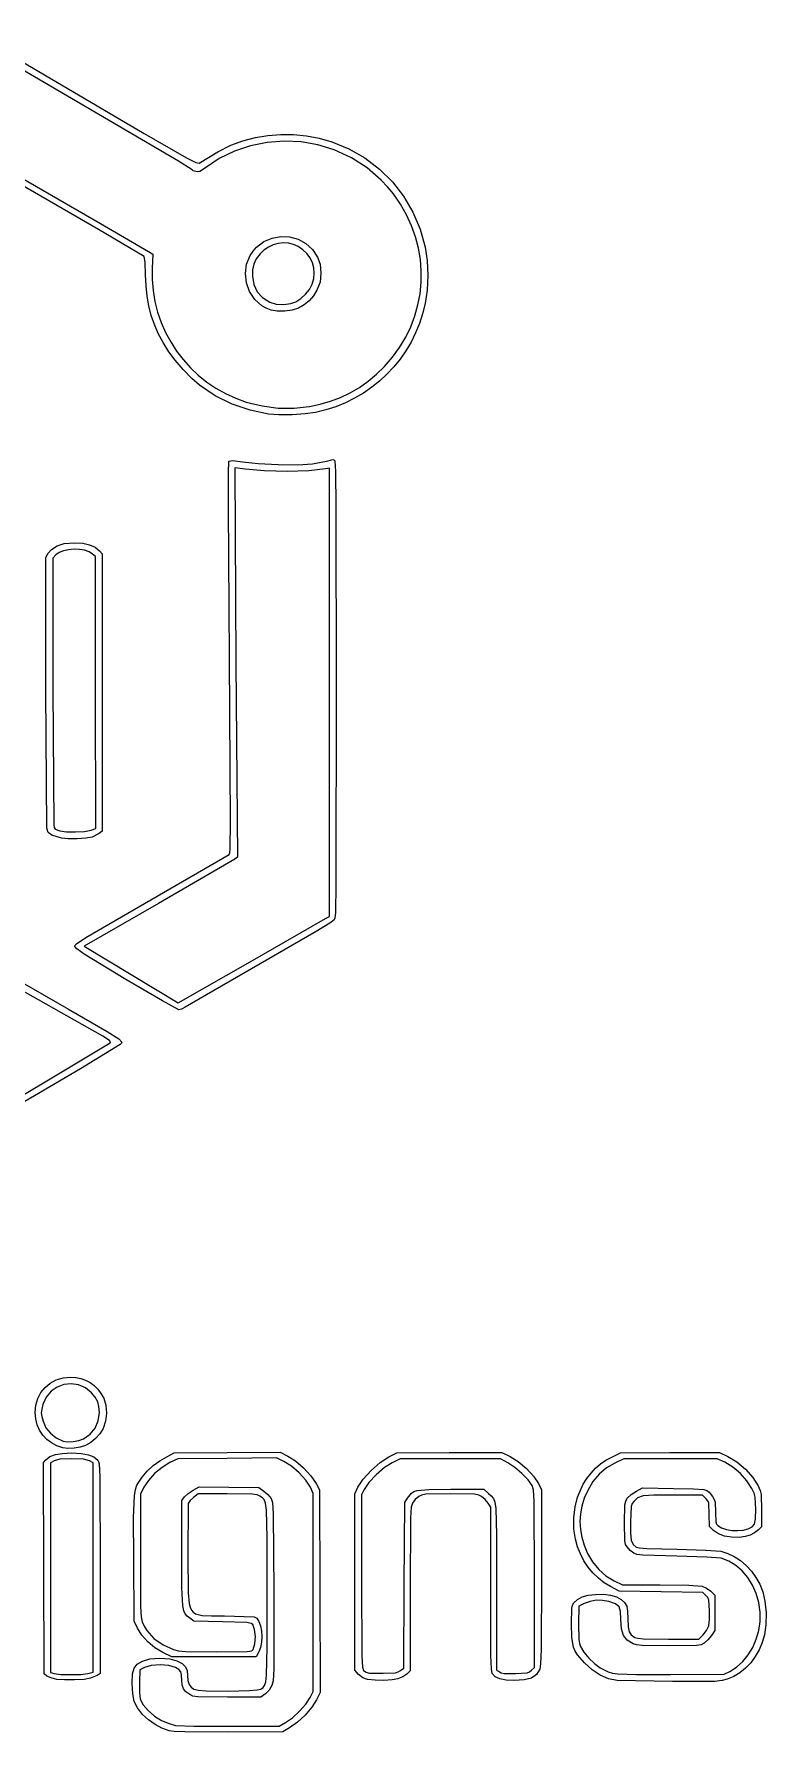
# Model space of a CAD drawing. Extents: x -465 to 0, y 1 to 421.
# Drawn here: x -168.1 to 0, y 1.1 to 391.1 of the extents above; entities that cross this region are included whole.
import ezdxf

# ---------------------------------------------------------------- set-up
doc = ezdxf.new("R2010")
doc.units = 0

msp = doc.modelspace()

# ---------------------------------------------------------------- linework, layer by layer
at = {"layer": 'Layer 1'}
for p, q in [((-134.87233, 361.818828), (-184.81243, 391.053628)), ((-178.99149, 389.47704), (-142.76279, 368.23124)), ((-142.76279, 368.23124), (-133.03641, 362.623562)), ((-122.87185, 365.50162), (-120.1048, 366.512642)), ((-120.1048, 366.512642), (-117.265129, 367.264276)), ((-117.265129, 367.264276), (-114.371529, 367.755886)), ((-114.371529, 367.755886), (-111.44269, 367.986832)), ((-111.44269, 367.986832), (-108.497302, 367.956477)), ((-108.497302, 367.956477), (-105.554056, 367.664184)), ((-105.554056, 367.664184), (-102.631641, 367.109313)), ((-102.631641, 367.109313), (-99.74875, 366.291227)), ((-133.03641, 362.623562), (-130.959391, 361.560704)), ((-130.19509, 361.36071), (-125.897054, 364.000573)), ((-125.897054, 364.000573), (-122.87185, 365.50162)), ((-122.076383, 364.15795), (-125.546608, 362.475843)), ((-118.396704, 365.389181), (-122.076383, 364.15795)), ((-114.573498, 366.160376), (-118.396704, 365.389181)), ((-110.672691, 366.462376), (-114.573498, 366.160376)), ((-106.760213, 366.28602), (-110.672691, 366.462376)), ((-102.90199, 365.622148), (-106.760213, 366.28602)), ((-99.16395, 364.4616), (-102.90199, 365.622148)), ((-99.74875, 366.291227), (-95.793887, 364.675304)), ((-95.206557, 362.61781), (-99.16395, 364.4616)), ((-95.793887, 364.675304), (-92.128538, 362.573503)), ((-91.590283, 360.286987), (-95.206557, 362.61781)), ((-153.295173, 346.191133), (-176.34571, 359.49917)), ((-174.36153, 359.974958), (-152.79803, 347.540758)), ((-131.76347, 359.821998), (-134.87233, 361.818828)), ((-131.527001, 359.624766), (-131.76347, 359.821998)), ((-130.95847, 359.439465), (-131.527001, 359.624766)), ((-130.959391, 361.560704), (-130.19509, 361.36071)), ((-130.493113, 359.389951), (-130.95847, 359.439465)), ((-130.041934, 359.49531), (-130.493113, 359.389951)), ((-128.74145, 360.35202), (-130.041934, 359.49531)), ((-125.546608, 362.475843), (-128.74145, 360.35202)), ((-92.128538, 362.573503), (-88.789963, 360.027834)), ((-88.365767, 357.506971), (-91.590283, 360.286987)), ((-88.789963, 360.027834), (-85.815425, 357.080308)), ((-86.916244, 355.96034), (-88.365767, 357.506971)), ((-85.58365, 354.3156), (-86.916244, 355.96034)), ((-85.815425, 357.080308), (-83.242184, 353.772935)), ((-83.963782, 351.959583), (-85.58365, 354.3156)), ((-82.580212, 349.525367), (-83.963782, 351.959583)), ((-83.242184, 353.772935), (-81.1075, 350.147723)), ((-152.79803, 347.540758), (-141.78033, 341.141408)), ((-81.432249, 347.026334), (-82.580212, 349.525367)), ((-80.519198, 344.475867), (-81.432249, 347.026334)), ((-81.1075, 350.147723), (-79.448635, 346.246684)), ((-142.77451, 339.98717), (-153.295173, 346.191133)), ((-117.00502, 342.06676), (-115.315431, 343.378147)), ((-115.315431, 343.378147), (-113.425265, 344.202988)), ((-113.425265, 344.202988), (-111.426112, 344.556276)), ((-111.426112, 344.556276), (-109.409563, 344.453005)), ((-109.409563, 344.453005), (-107.467208, 343.90817)), ((-107.467208, 343.90817), (-105.690639, 342.936765)), ((-79.840367, 341.887349), (-80.519198, 344.475867)), ((-79.448635, 346.246684), (-78.30285, 342.111827)), ((-142.590111, 338.640387), (-142.77451, 339.98717)), ((-141.78033, 341.141408), (-140.8168, 340.491892)), ((-140.8168, 340.491892), (-140.95703, 337.244882)), ((-119.271568, 338.164106), (-118.425528, 340.214852)), ((-118.425528, 340.214852), (-117.788626, 341.172325)), ((-117.788626, 341.172325), (-117.00502, 342.06676)), ((-117.058313, 339.442167), (-117.63175, 338.221597)), ((-116.19854, 340.58545), (-117.058313, 339.442167)), ((-115.28798, 341.439178), (-116.19854, 340.58545)), ((-114.270945, 342.119194), (-115.28798, 341.439178)), ((-113.17486, 342.620246), (-114.270945, 342.119194)), ((-112.027145, 342.937083), (-113.17486, 342.620246)), ((-110.855224, 343.064454), (-112.027145, 342.937083)), ((-109.68652, 342.997106), (-110.855224, 343.064454)), ((-108.548454, 342.729789), (-109.68652, 342.997106)), ((-107.46845, 342.25725), (-108.548454, 342.729789)), ((-106.347836, 341.511264), (-107.46845, 342.25725)), ((-105.417988, 340.630157), (-106.347836, 341.511264)), ((-105.690639, 342.936765), (-104.171446, 341.553783)), ((-104.686034, 339.633113), (-105.417988, 340.630157)), ((-104.159105, 338.539316), (-104.686034, 339.633113)), ((-104.171446, 341.553783), (-103.00122, 339.77422)), ((-103.00122, 339.77422), (-102.404595, 338.161335)), ((-79.395062, 339.274162), (-79.840367, 341.887349)), ((-79.182591, 336.649689), (-79.395062, 339.274162)), ((-78.30285, 342.111827), (-77.854195, 339.001583)), ((-142.47496, 335.71325), (-142.590111, 338.640387)), ((-142.366358, 333.194033), (-142.47496, 335.71325)), ((-140.95703, 337.244882), (-140.95893, 334.659647)), ((-119.567836, 336.02114), (-119.271568, 338.164106)), ((-119.339025, 333.892572), (-119.567836, 336.02114)), ((-117.927913, 336.897225), (-117.95586, 335.44253)), ((-117.95586, 335.44253), (-117.603301, 333.494044)), ((-117.63175, 338.221597), (-117.927913, 336.897225)), ((-103.84433, 337.367951), (-104.159105, 338.539316)), ((-103.879763, 334.869254), (-103.74884, 336.138202)), ((-103.74884, 336.138202), (-103.84433, 337.367951)), ((-102.26574, 336.15509), (-102.410809, 334.092271)), ((-102.404595, 338.161335), (-102.26574, 336.15509)), ((-79.20226, 334.027312), (-79.182591, 336.649689)), ((-77.704726, 335.628882), (-77.854435, 332.256504)), ((-77.854195, 339.001583), (-77.704726, 335.628882)), ((-142.118742, 330.831036), (-142.366358, 333.194033)), ((-140.95893, 334.659647), (-140.745052, 332.112839)), ((-140.745052, 332.112839), (-140.322994, 329.615257)), ((-118.609831, 331.885022), (-119.339025, 333.892572)), ((-117.404949, 330.105107), (-118.609831, 331.885022)), ((-117.603301, 333.494044), (-116.821306, 331.866974)), ((-116.821306, 331.866974), (-115.595021, 330.539466)), ((-105.734006, 331.273457), (-104.848212, 332.41108)), ((-104.848212, 332.41108), (-104.24423, 333.58029)), ((-104.24423, 333.58029), (-103.879763, 334.869254)), ((-103.1334, 332.26235), (-103.925977, 330.918611)), ((-102.410809, 334.092271), (-103.1334, 332.26235)), ((-79.935246, 328.84238), (-79.453376, 331.420415)), ((-79.453376, 331.420415), (-79.20226, 334.027312)), ((-77.854435, 332.256504), (-78.30331, 329.147227)), ((-141.722236, 328.591529), (-142.118742, 330.831036)), ((-141.166963, 326.44278), (-141.722236, 328.591529)), ((-140.322994, 329.615257), (-139.700354, 327.177698)), ((-115.749074, 328.659447), (-117.404949, 330.105107)), ((-114.759731, 328.095281), (-115.749074, 328.659447)), ((-115.595021, 330.539466), (-113.90959, 329.48967)), ((-113.6669, 327.65466), (-114.759731, 328.095281)), ((-113.90959, 329.48967), (-112.483326, 328.992383)), ((-113.66691, 327.654655), (-113.6669, 327.65466)), ((-112.226887, 327.396631), (-113.66691, 327.654655)), ((-112.483326, 328.992383), (-110.72905, 328.958089)), ((-110.72905, 328.958089), (-109.143044, 329.166595)), ((-108.783597, 327.62051), (-110.498213, 327.39181)), ((-109.143044, 329.166595), (-107.95093, 329.53016)), ((-107.38575, 328.06305), (-108.783597, 327.62051)), ((-107.95093, 329.53015), (-106.801587, 330.276715)), ((-107.95093, 329.53016), (-107.95093, 329.53015)), ((-106.031635, 328.839221), (-107.38575, 328.06305)), ((-106.801587, 330.276715), (-105.734006, 331.273457)), ((-104.885216, 329.784321), (-106.031635, 328.839221)), ((-103.925977, 330.918611), (-104.885216, 329.784321)), ((-80.647178, 326.30659), (-79.935246, 328.84238)), ((-78.30331, 329.147227), (-78.875105, 326.820483)), ((-140.443047, 324.352059), (-141.166963, 326.44278)), ((-139.540614, 322.286634), (-140.443047, 324.352059)), ((-139.700354, 327.177698), (-138.88473, 324.810958)), ((-138.88473, 324.810958), (-137.88372, 322.525836)), ((-110.498213, 327.39181), (-112.226887, 327.396631)), ((-82.758451, 321.415273), (-81.588477, 323.826427)), ((-81.588477, 323.826427), (-80.647178, 326.30659)), ((-79.608434, 324.567456), (-80.497254, 322.394157)), ((-78.875105, 326.820483), (-79.608434, 324.567456)), ((-138.449787, 320.213775), (-139.540614, 322.286634)), ((-137.16069, 318.10075), (-138.449787, 320.213775)), ((-137.88372, 322.525836), (-136.704921, 320.333128)), ((-136.704921, 320.333128), (-135.355933, 318.243632)), ((-84.156406, 319.086513), (-82.758451, 321.415273)), ((-81.535525, 320.306593), (-82.717205, 318.310774)), ((-80.497254, 322.394157), (-81.535525, 320.306593)), ((-135.710486, 316.129664), (-137.16069, 318.10075)), ((-133.859665, 313.984607), (-135.710486, 316.129664)), ((-135.355933, 318.243632), (-133.844351, 316.268146)), ((-133.844351, 316.268146), (-132.177776, 314.417466)), ((-87.63349, 314.7297), (-85.78165, 316.853527)), ((-85.78165, 316.853527), (-84.156406, 319.086513)), ((-84.036254, 316.412709), (-85.486629, 314.618407)), ((-82.717205, 318.310774), (-84.036254, 316.412709)), ((-131.884682, 311.966418), (-133.859665, 313.984607)), ((-132.177776, 314.417466), (-130.363804, 312.70239)), ((-130.06199, 310.37593), (-131.884682, 311.966418)), ((-130.363804, 312.70239), (-128.410034, 311.133716)), ((-91.392906, 311.325288), (-89.471939, 312.933972)), ((-89.471939, 312.933972), (-87.63349, 314.7297)), ((-87.06229, 312.933877), (-88.757195, 311.365129)), ((-85.486629, 314.618407), (-87.06229, 312.933877)), ((-126.498679, 307.994176), (-130.06199, 310.37593)), ((-128.410034, 311.133716), (-126.324064, 309.722241)), ((-126.324064, 309.722241), (-124.113491, 308.478762)), ((-124.113491, 308.478762), (-121.785914, 307.414077)), ((-97.691325, 307.599815), (-95.498558, 308.660379)), ((-95.498558, 308.660379), (-93.400432, 309.90148)), ((-92.480574, 308.599012), (-94.496965, 307.413661)), ((-93.400432, 309.90148), (-91.392906, 311.325288)), ((-90.565304, 309.91817), (-92.480574, 308.599012)), ((-88.757195, 311.365129), (-90.565304, 309.91817)), ((-122.603119, 306.065001), (-126.498679, 307.994176)), ((-118.485069, 304.634418), (-122.603119, 306.065001)), ((-121.785914, 307.414077), (-119.34893, 306.538982)), ((-119.34893, 306.538982), (-115.739021, 305.641628)), ((-114.25429, 303.74844), (-118.485069, 304.634418)), ((-115.739021, 305.641628), (-112.050943, 305.1606)), ((-112.050943, 305.1606), (-108.394158, 305.10391)), ((-108.394158, 305.10391), (-104.87813, 305.479572)), ((-103.45291, 304.130527), (-105.800376, 303.813317)), ((-104.87813, 305.479572), (-104.87789, 305.47966)), ((-104.87789, 305.47966), (-102.37695, 306.011625)), ((-101.092449, 304.720552), (-103.45291, 304.130527)), ((-102.37695, 306.011625), (-99.982775, 306.71762)), ((-98.808944, 305.468423), (-101.092449, 304.720552)), ((-99.982775, 306.71762), (-97.691325, 307.599815)), ((-96.608435, 306.368129), (-98.808944, 305.468423)), ((-94.496965, 307.413661), (-96.608435, 306.368129)), ((-114.25421, 303.748489), (-114.25429, 303.74844)), ((-111.900055, 303.597573), (-114.25421, 303.748489)), ((-108.849101, 303.627424), (-111.900055, 303.597573)), ((-105.800376, 303.813317), (-108.849101, 303.627424)), ((-123.426061, 290.297718), (-123.32018, 292.98013)), ((-123.32018, 292.98013), (-122.43484, 293.081883)), ((-122.43484, 293.081883), (-120.19056, 292.780476)), ((-120.19056, 292.780476), (-116.594703, 292.391929)), ((-104.13266, 292.352571), (-100.591, 293.073206)), ((-100.591, 293.073206), (-99.512011, 293.350824)), ((-99.512011, 293.350824), (-99.257148, 293.259574)), ((-99.257148, 293.259574), (-99.03603, 293.008456)), ((-99.03603, 293.008456), (-98.862296, 290.617114)), ((-123.44545, 282.21793), (-123.426061, 290.297718)), ((-119.5916, 291.153083), (-121.94736, 291.410826)), ((-121.94736, 291.410826), (-121.72122, 246.678526)), ((-115.171179, 290.724614), (-119.5916, 291.153083)), ((-116.594703, 292.391929), (-112.010106, 292.172186)), ((-109.977145, 290.591986), (-115.171179, 290.724614)), ((-112.010106, 292.172186), (-107.501262, 292.149611)), ((-104.976663, 290.75255), (-109.977145, 290.591986)), ((-107.501262, 292.149611), (-104.13266, 292.352571)), ((-101.1369, 291.203653), (-104.976663, 290.75255)), ((-100.277, 291.378), (-101.1369, 291.203653)), ((-100.277, 239.89), (-100.277, 291.378)), ((-98.862296, 290.617114), (-98.757146, 282.538187)), ((-123.22038, 247.88623), (-123.44545, 282.21793)), ((-98.757146, 282.538187), (-98.69472, 240.395156)), ((-164.039041, 272.716309), (-162.78738, 273.494856)), ((-162.78738, 273.494856), (-161.130064, 274.093769)), ((-161.130064, 274.093769), (-158.77308, 274.212851)), ((-158.77308, 274.212851), (-156.852417, 274.105503)), ((-156.852417, 274.105503), (-155.304585, 273.777021)), ((-155.304585, 273.777021), (-154.063405, 273.206053)), ((-154.063405, 273.206053), (-153.0627, 272.371241)), ((-165.38553, 270.87196), (-164.82493, 271.822106)), ((-165.34783, 240.27996), (-165.38553, 270.87196)), ((-164.82493, 271.822106), (-164.039041, 272.716309)), ((-163.03646, 271.454931), (-163.77639, 270.715001)), ((-163.77639, 270.715001), (-163.76109, 240.598301)), ((-162.281392, 271.992047), (-163.03646, 271.454931)), ((-161.284968, 272.385856), (-162.281392, 271.992047)), ((-160.125788, 272.634613), (-161.284968, 272.385856)), ((-158.882454, 272.736572), (-160.125788, 272.634613)), ((-157.633565, 272.689985), (-158.882454, 272.736572)), ((-156.457723, 272.493107), (-157.633565, 272.689985)), ((-155.433528, 272.144192), (-156.457723, 272.493107)), ((-154.63958, 271.641492), (-155.433528, 272.144192)), ((-153.99804, 271.07117), (-154.63958, 271.641492)), ((-153.95854, 239.85037), (-153.99804, 271.07117)), ((-153.0627, 272.371241), (-152.39928, 271.655404)), ((-152.39928, 271.655404), (-152.4, 239.831)), ((-122.965036, 209.975408), (-123.22038, 247.88623)), ((-121.72122, 246.678526), (-121.38828, 202.038326)), ((-165.13826, 208.65536), (-165.34783, 240.27996)), ((-163.76109, 240.598301), (-163.56012, 209.435301)), ((-153.91904, 208.62957), (-153.95854, 239.85037)), ((-152.4, 239.831), (-152.4, 208.007)), ((-100.27638, 188.40255), (-100.277, 239.89)), ((-98.69472, 240.395156), (-98.76741, 195.867269)), ((-164.810516, 207.723589), (-165.13826, 208.65536)), ((-163.98514, 207.11359), (-164.810516, 207.723589)), ((-161.73648, 206.37347), (-163.98514, 207.11359)), ((-163.56012, 209.435301), (-163.427318, 208.855793)), ((-163.427318, 208.855793), (-163.22001, 208.499142)), ((-163.22001, 208.499142), (-162.1863, 208.057781)), ((-162.1863, 208.057781), (-160.618721, 207.843735)), ((-160.618721, 207.843735), (-158.523694, 207.816412)), ((-158.523694, 207.816412), (-156.449665, 207.960459)), ((-156.449665, 207.960459), (-154.94508, 208.260521)), ((-154.94509, 208.26058), (-153.91904, 208.62957)), ((-154.94508, 208.260521), (-154.94509, 208.26058)), ((-153.09208, 207.46261), (-154.74573, 206.64522)), ((-152.4, 208.007), (-153.09208, 207.46261)), ((-123.044288, 204.092033), (-122.965036, 209.975408)), ((-160.200437, 206.246391), (-161.73722, 206.37395)), ((-161.73722, 206.37395), (-161.73648, 206.37347)), ((-158.185896, 206.26216), (-160.200437, 206.246391)), ((-156.199145, 206.401642), (-158.185896, 206.26216)), ((-154.74573, 206.64522), (-156.199145, 206.401642)), ((-123.26578, 202.64813), (-123.137053, 203.015549)), ((-123.137053, 203.015549), (-123.044288, 204.092033)), ((-141.23368, 192.21563), (-123.26578, 202.64813)), ((-121.96268, 201.573196), (-139.51908, 191.409096)), ((-121.38828, 202.038326), (-121.96268, 201.573196)), ((-98.76741, 195.867269), (-98.905033, 189.251489)), ((-206.24262, 193.42651), (-160.154857, 167.156422)), ((-139.51908, 191.409096), (-156.59008, 181.631126)), ((-156.152561, 183.598462), (-141.23368, 192.21563)), ((-118.47178, 178.03017), (-101.13628, 187.95884)), ((-101.13628, 187.95884), (-100.27638, 188.40255)), ((-99.15774, 187.670356), (-100.158759, 186.897761)), ((-99.014771, 188.084598), (-99.15774, 187.670356)), ((-98.905033, 189.251489), (-99.014771, 188.084598)), ((-158.308867, 182.154569), (-156.152561, 183.598462)), ((-103.346086, 184.954192), (-121.57534, 174.425256)), ((-100.158759, 186.897761), (-103.346086, 184.954192)), ((-158.69618, 181.54063), (-158.640846, 181.794473)), ((-158.245841, 180.94952), (-158.69618, 181.54063)), ((-158.640846, 181.794473), (-158.308867, 182.154569)), ((-156.569692, 179.760969), (-158.245841, 180.94952)), ((-156.59008, 181.631126), (-135.00888, 168.569826)), ((-146.97538, 173.9253), (-156.569692, 179.760969)), ((-135.00888, 168.569826), (-118.47238, 178.030216)), ((-118.47238, 178.030216), (-118.47178, 178.03017)), ((-146.97525, 173.925296), (-146.97538, 173.9253)), ((-138.615805, 169.015416), (-146.97525, 173.925296)), ((-121.57534, 174.425256), (-133.41014, 167.577866)), ((-152.31552, 160.91723), (-169.99462, 170.97733)), ((-134.86535, 166.967686), (-138.615805, 169.015416)), ((-160.154857, 167.156422), (-151.308603, 162.025918)), ((-134.244717, 167.142809), (-134.86535, 166.967686)), ((-133.41014, 167.577866), (-134.244717, 167.142809)), ((-150.729972, 159.909809), (-152.31552, 160.91723)), ((-151.308603, 162.025918), (-148.56972, 160.30331)), ((-150.513779, 159.628924), (-150.729972, 159.909809)), ((-148.56972, 160.30331), (-147.949251, 159.58385)), ((-166.29042, 150.0193), (-150.59572, 159.42159)), ((-148.30514, 159.0521), (-157.42705, 153.45487)), ((-150.59572, 159.42159), (-150.513779, 159.628924)), ((-148.017307, 159.351999), (-148.30514, 159.0521)), ((-147.949251, 159.58385), (-148.017307, 159.351999)), ((-157.42705, 153.45487), (-171.44995, 145.14163)), ((-189.11112, 136.4826), (-166.29042, 150.0193)), ((-164.335877, 81.262536), (-162.954927, 81.995286)), ((-162.954927, 81.995286), (-161.401485, 82.463588)), ((-161.401485, 82.463588), (-159.69979, 82.64305)), ((-159.69979, 82.64305), (-158.480199, 82.578095)), ((-158.480199, 82.578095), (-157.320885, 82.348583)), ((-157.320885, 82.348583), (-156.229643, 81.959466)), ((-156.229643, 81.959466), (-155.214269, 81.415698)), ((-167.201397, 77.721545), (-166.48335, 79.101272)), ((-166.48335, 79.101272), (-165.520097, 80.289734)), ((-165.27429, 78.054285), (-166.02751, 76.38358)), ((-165.520097, 80.289734), (-164.335877, 81.262536)), ((-164.16199, 79.386168), (-165.27429, 78.054285)), ((-162.778641, 80.357996), (-164.16199, 79.386168)), ((-161.212276, 80.948535), (-162.778641, 80.357996)), ((-159.550928, 81.136551), (-161.212276, 80.948535)), ((-157.88263, 80.900809), (-159.550928, 81.136551)), ((-156.295413, 80.220077), (-157.88263, 80.900809)), ((-154.87731, 79.07312), (-156.295413, 80.220077)), ((-155.214269, 81.415698), (-154.282558, 80.72223)), ((-154.010819, 78.023267), (-154.87731, 79.07312)), ((-154.282558, 80.72223), (-153.442308, 79.884016)), ((-153.456521, 76.997378), (-154.010819, 78.023267)), ((-153.442308, 79.884016), (-152.701313, 78.906008)), ((-152.701313, 78.906008), (-152.06737, 77.79316)), ((-167.80492, 74.48587), (-167.65, 76.174946)), ((-167.690857, 73.045912), (-167.80492, 74.48587)), ((-167.65, 76.174946), (-167.201397, 77.721545)), ((-166.306251, 75.318592), (-166.397118, 74.476643)), ((-166.397118, 74.476643), (-166.29913, 73.625704)), ((-166.02751, 76.38358), (-166.306251, 75.318592)), ((-153.162221, 75.862547), (-153.456521, 76.997378)), ((-153.313261, 72.590635), (-153.07572, 74.48587)), ((-153.07572, 74.48587), (-153.162221, 75.862547)), ((-152.06737, 77.79316), (-151.571497, 76.215374)), ((-151.434674, 74.388421), (-151.652156, 72.529213)), ((-151.571497, 76.215374), (-151.434674, 74.388421)), ((-167.357251, 71.696768), (-167.690857, 73.045912)), ((-166.816982, 70.454815), (-167.357251, 71.696768)), ((-166.082925, 69.336425), (-166.816982, 70.454815)), ((-166.29913, 73.625704), (-166.01131, 72.53375)), ((-166.01131, 72.53375), (-165.342855, 71.037445)), ((-165.342855, 71.037445), (-164.312502, 69.739941)), ((-155.164984, 69.561299), (-154.015084, 70.940276)), ((-154.015084, 70.940276), (-153.313261, 72.590635)), ((-152.2192, 70.85466), (-152.966677, 69.634537)), ((-151.652156, 72.529213), (-152.2192, 70.85466)), ((-165.167959, 68.357974), (-166.082925, 69.336425)), ((-164.084961, 67.535837), (-165.167959, 68.357974)), ((-164.312502, 69.739941), (-162.978164, 68.69852)), ((-162.846809, 66.886387), (-164.084961, 67.535837)), ((-162.978164, 68.69852), (-161.39775, 67.97046)), ((-161.46638, 66.426), (-162.846809, 66.886387)), ((-160.285917, 66.280564), (-161.46638, 66.426)), ((-161.46638, 66.426), (-161.46638, 66.426)), ((-161.39775, 67.97046), (-160.38693, 67.822445)), ((-160.38693, 67.822445), (-159.103301, 67.876855)), ((-158.889771, 66.329894), (-160.285917, 66.280564)), ((-159.103301, 67.876855), (-157.804127, 68.105505)), ((-157.4881, 66.553492), (-158.889771, 66.329894)), ((-157.804127, 68.105505), (-156.74667, 68.48021)), ((-156.29106, 66.93086), (-157.4881, 66.553492)), ((-156.74676, 68.48021), (-155.164984, 69.561299)), ((-156.74667, 68.48021), (-156.74676, 68.48021)), ((-155.05962, 67.617693), (-156.29106, 66.93086)), ((-153.932487, 68.537234), (-155.05962, 67.617693)), ((-152.966677, 69.634537), (-153.932487, 68.537234)), ((-165.89693, 63.07182), (-165.3265, 63.67901)), ((-165.82943, 38.77722), (-165.89693, 63.07182)), ((-165.3265, 63.67901), (-164.412697, 64.387217)), ((-164.412697, 64.387217), (-163.176025, 64.867)), ((-164.30658, 62.963), (-164.307, 38.9003)), ((-163.44669, 63.43281), (-164.30658, 62.963)), ((-162.124336, 63.808765), (-163.44669, 63.43281)), ((-163.176025, 64.867), (-161.535928, 65.139423)), ((-159.41179, 63.90263), (-162.124336, 63.808765)), ((-161.535928, 65.139423), (-159.41185, 65.22555)), ((-159.41185, 65.22555), (-157.225568, 65.131615)), ((-156.699245, 63.80878), (-159.41179, 63.90263)), ((-157.225568, 65.131615), (-155.547626, 64.838059)), ((-155.3769, 63.43281), (-156.699245, 63.80878)), ((-155.547626, 64.838059), (-154.314226, 64.327256)), ((-154.517, 62.963), (-155.3769, 63.43281)), ((-154.517, 38.9241), (-154.517, 62.963)), ((-154.314226, 64.327256), (-153.46157, 63.58158)), ((-153.46157, 63.58158), (-153.288225, 63.299338)), ((-153.288225, 63.299338), (-153.157322, 62.76689)), ((-153.157322, 62.76689), (-152.999013, 59.838502)), ((-140.709603, 62.337424), (-139.202, 63.451149)), ((-139.202, 63.451149), (-137.59009, 64.3754)), ((-136.87998, 63.01786), (-138.681808, 61.925154)), ((-137.59009, 64.3754), (-135.87646, 65.22546)), ((-135.08286, 63.9027), (-136.87998, 63.01786)), ((-135.87646, 65.22546), (-123.71266, 65.30186)), ((-123.76586, 63.9936), (-135.08286, 63.9027)), ((-112.44876, 64.0845), (-123.76586, 63.9936)), ((-123.71266, 65.30186), (-111.54886, 65.37826)), ((-110.70398, 63.26802), (-112.44876, 64.0845)), ((-111.54886, 65.37826), (-109.81591, 64.53091)), ((-108.945186, 62.189853), (-110.70398, 63.26802)), ((-109.81591, 64.53091), (-108.075806, 63.411454)), ((-108.075806, 63.411454), (-106.212144, 61.791003)), ((-90.685444, 61.236334), (-88.614922, 63.051267)), ((-88.614922, 63.051267), (-86.65736, 64.31826)), ((-85.86292, 62.99933), (-87.656866, 61.857627)), ((-86.65736, 64.31826), (-84.81135, 65.22559)), ((-84.0162, 63.9026), (-85.86292, 62.99933)), ((-84.81135, 65.22559), (-72.76745, 65.29959)), ((-72.5015, 63.9026), (-84.0162, 63.9026)), ((-72.76745, 65.29959), (-60.72355, 65.37359)), ((-60.98671, 63.90255), (-72.5015, 63.9026)), ((-59.29019, 62.98294), (-60.98671, 63.90255)), ((-60.72355, 65.37359), (-58.79265, 64.41928)), ((-57.698684, 61.926124), (-59.29019, 62.98294)), ((-58.79265, 64.41928), (-56.91708, 63.247945)), ((-56.91708, 63.247945), (-55.044379, 61.666202)), ((-39.165777, 61.713571), (-38.02103, 62.696319)), ((-38.02103, 62.696319), (-36.782204, 63.55258)), ((-36.782204, 63.55258), (-35.45444, 64.27635)), ((-34.7423, 62.9162), (-36.68957, 61.787917)), ((-35.45444, 64.27635), (-33.47006, 65.22548)), ((-32.6763, 63.9027), (-34.7423, 62.9162)), ((-33.47006, 65.22548), (-22.11466, 65.29988)), ((-21.9607, 63.9027), (-32.6763, 63.9027)), ((-22.11466, 65.29988), (-10.75926, 65.37428)), ((-11.24509, 63.90274), (-21.9607, 63.9027)), ((-9.50826, 63.07972), (-11.24509, 63.90274)), ((-10.75926, 65.37428), (-8.7831, 64.43581)), ((-7.664749, 61.981906), (-9.50826, 63.07972)), ((-8.7831, 64.43581), (-6.761632, 63.198208)), ((-6.761632, 63.198208), (-4.776581, 61.502006)), ((-152.999013, 59.838502), (-152.92956, 38.73768)), ((-144.450474, 57.873028), (-143.26696, 59.66188)), ((-143.26696, 59.66188), (-142.076666, 61.064307)), ((-141.83374, 58.944761), (-142.86617, 57.35746)), ((-142.076666, 61.064307), (-140.709603, 62.337424)), ((-140.386008, 60.51739), (-141.83374, 58.944761)), ((-138.681808, 61.925154), (-140.386008, 60.51739)), ((-107.184162, 60.683392), (-108.945186, 62.189853)), ((-105.66576, 58.987718), (-107.184162, 60.683392)), ((-106.212144, 61.791003), (-104.525157, 59.961289)), ((-104.63483, 57.34191), (-105.66576, 58.987718)), ((-104.525157, 59.961289), (-103.31508, 58.21405)), ((-93.73144, 57.37089), (-92.510444, 59.225521)), ((-92.510444, 59.225521), (-90.685444, 61.236334)), ((-89.542855, 60.244763), (-91.192534, 58.474889)), ((-87.656866, 61.857627), (-89.542855, 60.244763)), ((-56.06426, 60.529375), (-57.698684, 61.926124)), ((-54.652608, 59.044073), (-56.06426, 60.529375)), ((-55.044379, 61.666202), (-53.425018, 59.913239)), ((-53.72942, 57.7216), (-54.652608, 59.044073)), ((-53.425018, 59.913239), (-52.30947, 58.22824)), ((-41.98415, 58.066453), (-41.152477, 59.392633)), ((-41.152477, 59.392633), (-40.211306, 60.610341)), ((-39.773803, 58.675795), (-40.97548, 56.62666)), ((-40.211306, 60.610341), (-39.165777, 61.713571)), ((-38.355953, 60.385331), (-39.773803, 58.675795)), ((-36.68957, 61.787917), (-38.355953, 60.385331)), ((-5.926489, 60.530406), (-7.664749, 61.981906)), ((-4.430416, 58.857501), (-5.926489, 60.530406)), ((-4.776581, 61.502006), (-3.064015, 59.578309)), ((-3.31347, 57.09547), (-4.430416, 58.857501)), ((-3.064015, 59.578309), (-1.86, 57.65822)), ((-145.225624, 50.392963), (-145.039318, 55.401368)), ((-145.039318, 55.401368), (-144.807221, 56.83842)), ((-144.807221, 56.83842), (-144.450474, 57.873028)), ((-142.86617, 57.35746), (-143.67023, 55.74839)), ((-143.67023, 55.74839), (-143.67, 41.6687)), ((-134.145, 54.3277), (-133.51536, 55.1532)), ((-133.51536, 55.1532), (-132.672861, 55.952735)), ((-132.672861, 55.952735), (-131.53145, 56.71579)), ((-131.45304, 55.04145), (-132.268021, 54.306998)), ((-131.53145, 56.71579), (-130.17717, 57.45288)), ((-130.36066, 55.83277), (-131.45304, 55.04145)), ((-123.71963, 55.83178), (-130.36066, 55.83277)), ((-130.17717, 57.45288), (-123.31963, 57.37048)), ((-117.973326, 55.751181), (-123.71963, 55.83178)), ((-123.31963, 57.37048), (-116.46209, 57.28808)), ((-116.870255, 55.595827), (-117.973326, 55.751181)), ((-116.23155, 55.31431), (-116.870255, 55.595827)), ((-116.46209, 57.28808), (-115.32822, 56.49067)), ((-115.658883, 54.964806), (-116.23155, 55.31431)), ((-115.234909, 54.516033), (-115.658883, 54.964806)), ((-115.32822, 56.49067), (-114.368251, 55.656549)), ((-114.368251, 55.656549), (-113.65249, 54.77088)), ((-113.65249, 54.77088), (-113.342194, 53.871362)), ((-103.97177, 55.8936), (-104.63483, 57.34191)), ((-103.97877, 33.1752), (-103.97177, 55.8936)), ((-103.31508, 58.21405), (-102.52672, 56.75884)), ((-102.52672, 56.75884), (-102.45492, 33.47934)), ((-94.4565, 55.8662), (-93.73144, 57.37089)), ((-94.4565, 35.605), (-94.4565, 55.8662)), ((-92.27755, 56.86216), (-92.86902, 55.64255)), ((-92.86902, 55.64255), (-92.869, 35.6704)), ((-91.192534, 58.474889), (-92.27755, 56.86216)), ((-82.94732, 53.84842), (-82.31359, 54.86786)), ((-82.31359, 54.86786), (-81.447605, 56.03035)), ((-81.447605, 56.03035), (-80.896852, 56.389372)), ((-80.896852, 56.389372), (-80.116439, 56.631175)), ((-79.76352, 55.23737), (-80.565294, 54.534325)), ((-80.116439, 56.631175), (-77.413176, 56.855912)), ((-79.121804, 55.573102), (-79.76352, 55.23737)), ((-78.10982, 55.750775), (-79.121804, 55.573102)), ((-72.5389, 55.83269), (-78.10982, 55.750775)), ((-77.413176, 56.855912), (-72.4309, 56.89014)), ((-66.961511, 55.750889), (-72.5389, 55.83269)), ((-72.4309, 56.89014), (-64.82489, 56.89113)), ((-65.961319, 55.571461), (-66.961511, 55.750889)), ((-65.33159, 55.23108), (-65.961319, 55.571461)), ((-64.52167, 54.53993), (-65.33159, 55.23108)), ((-64.82489, 56.89113), (-63.74867, 55.91882)), ((-63.74867, 55.91882), (-63.107795, 55.355033)), ((-63.107795, 55.355033), (-62.636048, 54.788619)), ((-62.636048, 54.788619), (-62.307638, 53.91754)), ((-53.416029, 56.748625), (-53.72942, 57.7216)), ((-53.25299, 54.136675), (-53.416029, 56.748625)), ((-52.30947, 58.22824), (-51.59401, 56.78723)), ((-51.59401, 56.78723), (-51.594, 36.6308)), ((-43.864049, 52.841288), (-43.29844, 55.11269)), ((-43.29844, 55.11269), (-41.98415, 58.066453)), ((-41.759754, 54.826163), (-42.32037, 53.038431)), ((-40.97548, 56.62666), (-41.759754, 54.826163)), ((-32.259268, 54.18515), (-31.88811, 54.82328)), ((-31.88811, 54.82328), (-31.023765, 55.717045)), ((-31.023765, 55.717045), (-29.80221, 56.4882)), ((-29.511269, 54.939868), (-30.42729, 54.11762)), ((-29.80221, 56.4882), (-28.37225, 57.18781)), ((-28.23063, 55.372327), (-29.511269, 54.939868)), ((-28.37225, 57.18781), (-21.26388, 57.10571)), ((-25.815023, 55.540078), (-28.23063, 55.372327)), ((-21.4941, 55.5682), (-25.815023, 55.540078)), ((-14.65131, 55.56817), (-21.4941, 55.5682)), ((-21.26388, 57.10571), (-16.711308, 57.029071)), ((-16.711308, 57.029071), (-14.290406, 56.811348)), ((-13.8742, 54.75716), (-14.65131, 55.56817)), ((-14.290406, 56.811348), (-13.605098, 56.59124)), ((-13.433742, 54.24285), (-13.8742, 54.75716)), ((-13.605098, 56.59124), (-13.123626, 56.265855)), ((-13.123626, 56.265855), (-12.33342, 55.20591)), ((-12.33342, 55.20591), (-11.962114, 54.558405)), ((-2.789976, 55.988078), (-3.31347, 57.09547)), ((-2.511615, 55.089007), (-2.789976, 55.988078)), ((-2.38155, 52.34042), (-2.511615, 55.089007)), ((-1.86, 57.65822), (-1.406879, 56.624235)), ((-1.406879, 56.624235), (-1.167952, 55.671181)), ((-1.167952, 55.671181), (-1.05879, 52.11194)), ((-134.145, 42.08962), (-134.145, 54.3277)), ((-132.69346, 53.65239), (-132.76526, 41.54529)), ((-132.268021, 54.306998), (-132.69346, 53.65239)), ((-114.937333, 53.67049), (-115.234909, 54.516033)), ((-114.743859, 52.130672), (-114.937333, 53.67049)), ((-114.580032, 45.778205), (-114.743859, 52.130672)), ((-113.342194, 53.871362), (-113.172608, 51.269703)), ((-113.172608, 51.269703), (-113.03816, 33.39578)), ((-83.07961, 34.82692), (-82.94732, 53.84842)), ((-81.523816, 52.78919), (-81.685032, 50.368686)), ((-81.21502, 53.67999), (-81.523816, 52.78919)), ((-80.565294, 54.534325), (-81.21502, 53.67999)), ((-63.82803, 53.72305), (-64.52167, 54.53993)), ((-63.2172, 52.81664), (-63.82803, 53.72305)), ((-63.2462, 33.97984), (-63.2172, 52.81664)), ((-62.307638, 53.91754), (-62.096774, 52.439758)), ((-62.096774, 52.439758), (-61.924518, 46.455928)), ((-53.1815, 36.3103), (-53.25299, 54.136675)), ((-44.144343, 50.312309), (-43.864049, 52.841288)), ((-42.657336, 51.25616), (-42.770655, 49.472045)), ((-42.32037, 53.038431), (-42.657336, 51.25616)), ((-32.54405, 49.19603), (-32.454895, 53.355571)), ((-32.454895, 53.355571), (-32.259268, 54.18515)), ((-31.007872, 52.9591), (-31.1736, 49.4853)), ((-30.800148, 53.637155), (-31.007872, 52.9591)), ((-30.42729, 54.11762), (-30.800148, 53.637155)), ((-13.19829, 53.674652), (-13.433742, 54.24285)), ((-13.06526, 51.13578), (-13.19829, 53.674652)), ((-13.03346, 48.32542), (-13.06526, 51.13578)), ((-11.962114, 54.558405), (-11.75368, 53.899532)), ((-11.75368, 53.899532), (-11.64197, 51.58766)), ((-11.64197, 51.58766), (-11.550564, 49.408978)), ((-2.465543, 50.140821), (-2.38155, 52.34042)), ((-1.05879, 52.11194), (-1.05858, 48.25884)), ((-145.20153, 40.99388), (-145.225624, 50.392963)), ((-81.685032, 50.368686), (-81.75648, 33.95189)), ((-44.12743, 47.755383), (-44.144343, 50.312309)), ((-43.80142, 45.40014), (-44.12743, 47.755383)), ((-42.770655, 49.472045), (-42.660334, 47.678782)), ((-42.660334, 47.678782), (-42.326377, 45.869067)), ((-32.456894, 45.086255), (-32.54405, 49.19603)), ((-31.1736, 49.4853), (-31.174109, 46.873065)), ((-31.174109, 46.873065), (-30.994076, 45.213926)), ((-12.09061, 47.46136), (-13.03346, 48.32542)), ((-10.956706, 46.676327), (-12.09061, 47.46136)), ((-11.550564, 49.408978), (-11.395236, 48.903717)), ((-11.395236, 48.903717), (-11.13032, 48.57275)), ((-11.13032, 48.57275), (-10.25852, 48.015119)), ((-10.25852, 48.015119), (-9.140719, 47.636769)), ((-9.140719, 47.636769), (-7.873337, 47.433812)), ((-7.873337, 47.433812), (-6.552798, 47.402361)), ((-6.552798, 47.402361), (-5.27552, 47.538531)), ((-5.27552, 47.538531), (-4.137928, 47.838433)), ((-4.137928, 47.838433), (-3.23644, 48.298182)), ((-2.685225, 46.867156), (-3.67116, 46.361856)), ((-3.23644, 48.298182), (-2.66748, 48.91389)), ((-1.78619, 47.57809), (-2.685225, 46.867156)), ((-2.66748, 48.91389), (-2.465543, 50.140821)), ((-1.05858, 48.25884), (-1.78619, 47.57809)), ((-114.56506, 33.07861), (-114.580032, 45.778205)), ((-61.924518, 46.455928), (-61.91295, 34.42082)), ((-43.321476, 43.685985), (-43.80142, 45.40014)), ((-42.665348, 42.040212), (-43.321476, 43.685985)), ((-42.326377, 45.869067), (-41.768791, 44.035594)), ((-41.768791, 44.035594), (-40.98758, 42.17106)), ((-32.278315, 44.24963), (-32.456894, 45.086255)), ((-31.94784, 43.64936), (-32.278315, 44.24963)), ((-31.255001, 42.864881), (-31.94784, 43.64936)), ((-30.994076, 45.213926), (-30.567716, 44.220062)), ((-30.567716, 44.220062), (-29.82924, 43.60365)), ((-29.82924, 43.60365), (-29.08488, 43.438298)), ((-29.08488, 43.438298), (-27.391121, 43.306546)), ((-27.391121, 43.306546), (-20.50542, 43.10938)), ((-20.50542, 43.10938), (-13.849687, 42.911007)), ((-13.849687, 42.911007), (-10.45122, 42.64569)), ((-9.561182, 46.137182), (-10.956706, 46.676327)), ((-7.956668, 45.858277), (-9.561182, 46.137182)), ((-6.19579, 45.85396), (-7.956668, 45.858277)), ((-4.81701, 46.033641), (-6.19579, 45.85396)), ((-3.67116, 46.361856), (-4.81701, 46.033641)), ((-145.12453, 26.59638), (-145.20153, 40.99388)), ((-143.67, 41.6687), (-143.596721, 29.991975)), ((-134.121059, 34.227631), (-134.145, 42.08962)), ((-132.76526, 41.54529), (-132.692635, 33.131367)), ((-41.845362, 40.479401), (-42.665348, 42.040212)), ((-40.873846, 39.020131), (-41.845362, 40.479401)), ((-40.98758, 42.17106), (-39.854797, 40.198138)), ((-39.763127, 37.678981), (-40.873846, 39.020131)), ((-39.854797, 40.198138), (-38.456117, 38.482777)), ((-30.42648, 42.22117), (-31.255001, 42.864881)), ((-29.696847, 41.917286), (-30.42648, 42.22117)), ((-28.304888, 41.734497), (-29.696847, 41.917286)), ((-20.50551, 41.51736), (-28.304888, 41.734497)), ((-13.630104, 41.316774), (-20.50551, 41.51736)), ((-10.36171, 41.04772), (-13.630104, 41.316774)), ((-10.45122, 42.64569), (-8.846443, 42.149231)), ((-8.589214, 40.385677), (-10.36171, 41.04772)), ((-8.846443, 42.149231), (-7.32478, 41.433698)), ((-6.960529, 39.409576), (-8.589214, 40.385677)), ((-7.32478, 41.433698), (-5.901149, 40.513434)), ((-5.497305, 38.149462), (-6.960529, 39.409576)), ((-5.901149, 40.513434), (-4.59047, 39.402784)), ((-4.59047, 39.402784), (-3.407662, 38.116091)), ((-165.76193, 14.48262), (-165.82943, 38.77722)), ((-164.307, 38.9003), (-164.307, 14.8375)), ((-154.51714, 14.88524), (-154.517, 38.9241)), ((-152.92956, 38.73768), (-152.929, 14.57)), ((-94.4567, 15.34382), (-94.4565, 35.605)), ((-92.869, 35.6704), (-92.799985, 18.615012)), ((-53.18155, 15.97301), (-53.1815, 36.3103)), ((-51.594, 36.6308), (-51.664316, 20.085625)), ((-38.525531, 36.47253), (-39.763127, 37.678981)), ((-37.173387, 35.417356), (-38.525531, 36.47253)), ((-38.456117, 38.482777), (-36.808419, 37.042461)), ((-35.71902, 34.53004), (-37.173387, 35.417356)), ((-36.808419, 37.042461), (-34.92858, 35.89467)), ((-34.92858, 35.89467), (-33.00203, 34.93086)), ((-4.221193, 36.635379), (-5.497305, 38.149462)), ((-3.153842, 34.897369), (-4.221193, 36.635379)), ((-3.407662, 38.116091), (-2.367645, 36.6677)), ((-2.367645, 36.6677), (-1.485338, 35.071955)), ((-133.931016, 30.113375), (-134.121059, 34.227631)), ((-132.692635, 33.131367), (-132.466699, 30.689509)), ((-114.580663, 20.561586), (-114.56506, 33.07861)), ((-113.03816, 33.39578), (-113.046508, 15.65048)), ((-103.98577, 10.4568), (-103.97877, 33.1752)), ((-102.45492, 33.47934), (-102.38312, 10.19984)), ((-83.21191, 15.80542), (-83.07961, 34.82692)), ((-81.75648, 33.95189), (-81.7565, 15.1859)), ((-63.200388, 18.744738), (-63.2462, 33.97984)), ((-61.91295, 34.42082), (-61.9128, 15.3638)), ((-44.16077, 30.80141), (-43.328181, 31.599338)), ((-43.328181, 31.599338), (-42.240348, 32.185136)), ((-42.240348, 32.185136), (-40.870668, 32.569307)), ((-40.870668, 32.569307), (-39.19254, 32.76235)), ((-39.011356, 31.405604), (-40.424292, 31.15797)), ((-39.19254, 32.76235), (-37.335751, 32.769536)), ((-37.557225, 31.388636), (-39.011356, 31.405604)), ((-36.09603, 31.10432), (-37.557225, 31.388636)), ((-37.335751, 32.769536), (-35.725283, 32.576896)), ((-35.725283, 32.576896), (-34.378893, 32.187924)), ((-33.73464, 33.4755), (-35.71902, 34.53004)), ((-34.378893, 32.187924), (-33.31434, 31.60611)), ((-24.14904, 33.34321), (-33.73464, 33.4755)), ((-33.31434, 31.60611), (-32.50218, 30.896864)), ((-33.00203, 34.93086), (-24.37247, 34.92986)), ((-24.37247, 34.92986), (-17.795734, 34.852614)), ((-14.56343, 33.21092), (-24.14904, 33.34321)), ((-17.795734, 34.852614), (-14.72575, 34.64594)), ((-14.72575, 34.64594), (-13.723255, 34.186094)), ((-13.83029, 32.47783), (-14.56343, 33.21092)), ((-13.422803, 32.007786), (-13.83029, 32.47783)), ((-13.723255, 34.186094), (-12.74137, 33.47712)), ((-13.19166, 31.455729), (-13.422803, 32.007786)), ((-13.00459, 29.05275), (-13.19166, 31.455729)), ((-12.74137, 33.47712), (-11.77417, 32.59074)), ((-11.77417, 32.59074), (-11.7742, 28.5128)), ((-2.316903, 32.965477), (-3.153842, 34.897369)), ((-1.732025, 30.869746), (-2.316903, 32.965477)), ((-1.485338, 35.071955), (-0.77566, 33.3432)), ((-0.77566, 33.3432), (-0.288165, 31.182222)), ((-143.596721, 29.991975), (-143.476431, 27.579425)), ((-143.476431, 27.579425), (-143.27487, 26.4691)), ((-133.718292, 29.007042), (-133.931016, 30.113375)), ((-133.397543, 28.292117), (-133.718292, 29.007042)), ((-132.946605, 27.786757), (-133.397543, 28.292117)), ((-132.34331, 27.30912), (-132.946605, 27.786757)), ((-132.466699, 30.689509), (-132.250695, 29.819266)), ((-131.40984, 26.59645), (-132.34331, 27.30912)), ((-132.250695, 29.819266), (-131.944809, 29.148302)), ((-131.944809, 29.148302), (-131.533146, 28.650735)), ((-131.533146, 28.650735), (-130.999811, 28.300682)), ((-130.999811, 28.300682), (-129.504553, 27.939582)), ((-129.504553, 27.939582), (-127.33188, 27.85794)), ((-127.33188, 27.85794), (-124.35464, 27.84869)), ((-124.35464, 27.84869), (-117.52238, 27.63741)), ((-117.52238, 27.63741), (-116.941435, 27.282007)), ((-44.71494, 26.04146), (-44.628269, 29.572794)), ((-44.628269, 29.572794), (-44.461575, 30.307875)), ((-44.461575, 30.307875), (-44.16077, 30.80141)), ((-42.99503, 30.03649), (-43.06813, 25.98933)), ((-41.7619, 30.64848), (-42.99503, 30.03649)), ((-40.424292, 31.15797), (-41.7619, 30.64848)), ((-34.60971, 30.58367), (-36.09603, 31.10432)), ((-33.778807, 29.922772), (-34.60971, 30.58367)), ((-33.416944, 28.850863), (-33.778807, 29.922772)), ((-33.33774, 27.09718), (-33.416944, 28.850863)), ((-32.50218, 30.896864), (-32.033629, 30.089352)), ((-32.033629, 30.089352), (-31.816784, 28.91826)), ((-31.816784, 28.91826), (-31.75974, 27.11827)), ((-13.004112, 27.000113), (-13.00459, 29.05275)), ((-11.7742, 28.5128), (-11.7742, 24.435)), ((-1.42086, 28.64022), (-1.732025, 30.869746)), ((-1.423516, 26.546148), (-1.42086, 28.64022)), ((-0.288165, 31.182222), (-0.044575, 28.505152)), ((-0.044575, 28.505152), (-0.064438, 25.783619)), ((-144.35883, 25.03692), (-145.12453, 26.59638)), ((-143.339603, 23.404858), (-144.35883, 25.03692)), ((-141.962331, 21.86752), (-143.339603, 23.404858)), ((-143.27487, 26.4691), (-142.82143, 25.443369)), ((-142.82143, 25.443369), (-142.205394, 24.452937)), ((-142.205394, 24.452937), (-140.555562, 22.639755)), ((-124.81811, 26.46416), (-131.40984, 26.59645)), ((-119.191139, 26.275094), (-124.81811, 26.46416)), ((-118.237421, 26.10822), (-119.191139, 26.275094)), ((-117.86217, 25.83312), (-118.237421, 26.10822)), ((-117.4268, 24.687997), (-117.86217, 25.83312)), ((-117.256852, 23.076125), (-117.4268, 24.687997)), ((-116.941435, 27.282007), (-116.463462, 26.553471)), ((-116.463462, 26.553471), (-116.100805, 25.544796)), ((-116.100805, 25.544796), (-115.86581, 24.348976)), ((-115.86581, 24.348976), (-115.770821, 23.059006)), ((-44.622588, 22.821472), (-44.71494, 26.04146)), ((-43.06813, 25.98933), (-43.039551, 22.432419)), ((-33.212356, 24.881852), (-33.33774, 27.09718)), ((-32.771871, 23.327018), (-33.212356, 24.881852)), ((-31.75974, 27.11827), (-31.696317, 25.327765)), ((-31.696317, 25.327765), (-31.465021, 24.175577)), ((-31.465021, 24.175577), (-30.981135, 23.437844)), ((-30.981135, 23.437844), (-30.15994, 22.8907)), ((-15.4343, 22.4953), (-14.46046, 23.46914)), ((-14.46046, 23.46914), (-13.673916, 24.431258)), ((-13.673916, 24.431258), (-13.207844, 25.533932)), ((-13.207844, 25.533932), (-13.004112, 27.000113)), ((-11.7742, 24.435), (-12.55732, 23.30496)), ((-2.290086, 22.467612), (-1.721125, 24.473258)), ((-1.721125, 24.473258), (-1.423516, 26.546148)), ((-0.3673, 23.48925), (-0.895772, 21.706498)), ((-0.064438, 25.783619), (-0.3673, 23.48925)), ((-140.315286, 20.509417), (-141.962331, 21.86752)), ((-140.555562, 22.639755), (-138.465425, 21.153123)), ((-138.48674, 19.41506), (-140.315286, 20.509417)), ((-138.465425, 21.153123), (-136.07503, 20.11661)), ((-136.07503, 20.11661), (-134.914406, 19.829454)), ((-134.914406, 19.829454), (-133.330888, 19.669386)), ((-133.330888, 19.669386), (-126.18894, 19.58499)), ((-126.18894, 19.58499), (-119.128346, 19.657565)), ((-119.128346, 19.657565), (-118.075818, 19.812465)), ((-118.075818, 19.812465), (-117.74655, 20.10349)), ((-117.74655, 20.10349), (-117.360659, 21.410343)), ((-117.360659, 21.410343), (-117.256852, 23.076125)), ((-116.44934, 19.55413), (-117.08946, 18.39421)), ((-116.050241, 20.568589), (-116.44934, 19.55413)), ((-115.828183, 21.767879), (-116.050241, 20.568589)), ((-115.770821, 23.059006), (-115.828183, 21.767879)), ((-114.726031, 14.231169), (-114.580663, 20.561586)), ((-51.664316, 20.085625), (-51.778583, 16.820084)), ((-44.220433, 20.625372), (-44.622588, 22.821472)), ((-43.84454, 19.733995), (-44.220433, 20.625372)), ((-43.320829, 18.885847), (-43.84454, 19.733995)), ((-43.039551, 22.432419), (-42.891858, 21.517012)), ((-42.891858, 21.517012), (-42.6199, 20.76361)), ((-42.6199, 20.76361), (-41.864405, 19.520964)), ((-41.864405, 19.520964), (-40.714635, 18.144168)), ((-31.919789, 22.235079), (-32.771871, 23.327018)), ((-30.55961, 21.40844), (-31.919789, 22.235079)), ((-29.776287, 21.14791), (-30.55961, 21.40844)), ((-30.15994, 22.8907), (-29.485653, 22.693313)), ((-28.495666, 20.999625), (-29.776287, 21.14791)), ((-29.485653, 22.693313), (-28.182635, 22.572476)), ((-22.35281, 20.91418), (-28.495666, 20.999625)), ((-28.182635, 22.572476), (-22.41489, 22.49534)), ((-22.41489, 22.49534), (-15.4343, 22.4953)), ((-15.994352, 20.989586), (-22.35281, 20.91418)), ((-14.92626, 21.177111), (-15.994352, 20.989586)), ((-14.27238, 21.54164), (-14.92626, 21.177111)), ((-13.38416, 22.320839), (-14.27238, 21.54164)), ((-12.55732, 23.30496), (-13.38416, 22.320839)), ((-4.147656, 18.842301), (-3.106798, 20.575272)), ((-3.106798, 20.575272), (-2.290086, 22.467612)), ((-1.613091, 20.027463), (-2.502484, 18.472168)), ((-0.895772, 21.706498), (-1.613091, 20.027463)), ((-145.444685, 14.493611), (-145.122431, 15.842977)), ((-145.122431, 15.842977), (-144.41615, 16.717448)), ((-144.41615, 16.717448), (-143.18741, 17.41633)), ((-142.74416, 15.98776), (-143.8025, 15.43326)), ((-143.18741, 17.41633), (-141.505839, 17.987386)), ((-141.183631, 16.444157), (-142.74416, 15.98776)), ((-141.505839, 17.987386), (-139.17134, 18.10524)), ((-139.153475, 16.58992), (-141.183631, 16.444157)), ((-139.17134, 18.10524), (-136.874822, 17.98011)), ((-137.124346, 16.427028), (-139.153475, 16.58992)), ((-136.422, 18.3943), (-138.48674, 19.41506)), ((-135.5669, 15.95746), (-137.124346, 16.427028)), ((-136.874822, 17.98011), (-135.25902, 17.4822)), ((-126.755, 18.3943), (-136.422, 18.3943)), ((-134.803717, 15.487233), (-135.5669, 15.95746)), ((-135.25902, 17.4822), (-134.078895, 16.855364)), ((-134.078895, 16.855364), (-133.329746, 16.158302)), ((-133.329746, 16.158302), (-132.935815, 15.287072)), ((-117.08946, 18.39421), (-126.755, 18.3943)), ((-113.046508, 15.65048), (-113.18848, 12.878902)), ((-92.799985, 18.615012), (-92.661134, 16.009352)), ((-92.661134, 16.009352), (-92.40598, 15.2949)), ((-83.95786, 15.24777), (-83.21191, 15.80542)), ((-63.097655, 15.662809), (-63.200388, 18.744738)), ((-62.9247, 14.57854), (-63.097655, 15.662809)), ((-53.86356, 15.33157), (-53.18155, 15.97301)), ((-51.778583, 16.820084), (-51.96903, 15.5769)), ((-41.73613, 17.03558), (-43.320829, 18.885847)), ((-39.962435, 15.411136), (-41.73613, 17.03558)), ((-40.714635, 18.144168), (-39.389372, 16.867755)), ((-39.389372, 16.867755), (-38.1074, 15.92626)), ((-38.1074, 15.92626), (-36.296076, 14.978209)), ((-8.3791, 15.06022), (-6.80741, 16.038713)), ((-6.80741, 16.038713), (-5.389061, 17.314761)), ((-4.730394, 15.812885), (-6.035364, 14.748939)), ((-5.389061, 17.314761), (-4.147656, 18.842301)), ((-3.547176, 17.060635), (-4.730394, 15.812885)), ((-2.502484, 18.472168), (-3.547176, 17.060635)), ((-165.10047, 13.98941), (-165.76193, 14.48262)), ((-164.166989, 13.567994), (-165.10047, 13.98941)), ((-164.307, 14.8375), (-163.44711, 14.58921)), ((-162.85151, 13.2474), (-164.166989, 13.567994)), ((-163.44711, 14.58921), (-161.917624, 14.391107)), ((-162.85087, 13.24736), (-162.85151, 13.2474)), ((-161.052483, 13.11038), (-162.85087, 13.24736)), ((-161.917624, 14.391107), (-159.637102, 14.32507)), ((-158.775326, 13.116379), (-161.052483, 13.11038)), ((-159.637102, 14.32507), (-157.323037, 14.3911)), ((-156.593062, 13.247693), (-158.775326, 13.116379)), ((-157.323037, 14.3911), (-155.69292, 14.5892)), ((-155.07935, 13.48666), (-156.593062, 13.247693)), ((-155.69292, 14.5892), (-155.69264, 14.58925)), ((-155.69264, 14.58925), (-154.51714, 14.88524)), ((-153.558, 14.15786), (-155.07935, 13.48666)), ((-152.929, 14.57), (-153.558, 14.15786)), ((-145.52134, 12.37004), (-145.444685, 14.493611)), ((-145.425302, 9.939659), (-145.52134, 12.37004)), ((-143.8025, 15.43326), (-143.8842, 12.54818)), ((-143.8842, 12.54818), (-143.857745, 10.223382)), ((-134.375124, 14.976903), (-134.803717, 15.487233)), ((-134.186993, 14.235411), (-134.375124, 14.976903)), ((-134.1452, 13.0717), (-134.186993, 14.235411)), ((-134.055976, 11.961094), (-134.1452, 13.0717)), ((-133.756161, 11.093755), (-134.055976, 11.961094)), ((-132.935815, 15.287072), (-132.82134, 14.13773)), ((-132.82134, 14.13773), (-132.744071, 12.960323)), ((-132.744071, 12.960323), (-132.493148, 12.085629)), ((-132.493148, 12.085629), (-132.039893, 11.45223)), ((-115.510797, 11.356164), (-115.149007, 11.811122)), ((-115.149007, 11.811122), (-114.893578, 12.674614)), ((-114.893578, 12.674614), (-114.726031, 14.231169)), ((-113.46974, 11.80358), (-114.120495, 10.774083)), ((-113.18848, 12.878902), (-113.46974, 11.80358)), ((-93.57237, 14.37884), (-94.4567, 15.34382)), ((-92.625709, 13.585528), (-93.57237, 14.37884)), ((-91.52184, 13.22522), (-92.625709, 13.585528)), ((-92.40598, 15.2949), (-91.855609, 14.902568)), ((-91.855609, 14.902568), (-91.138349, 14.693074)), ((-91.52164, 13.22511), (-91.52184, 13.22522)), ((-89.741195, 13.047456), (-91.52164, 13.22511)), ((-91.138349, 14.693074), (-87.92641, 14.63433)), ((-87.748243, 13.013679), (-89.741195, 13.047456)), ((-87.92641, 14.63433), (-85.131251, 14.776846)), ((-85.896767, 13.117345), (-87.748243, 13.013679)), ((-84.54075, 13.35202), (-85.896767, 13.117345)), ((-85.131251, 14.776846), (-84.456869, 14.953485)), ((-83.422186, 13.834936), (-84.54075, 13.35202)), ((-84.456869, 14.953485), (-83.95766, 15.24784)), ((-83.95766, 15.24784), (-83.95786, 15.24777)), ((-82.51432, 14.45985), (-83.422186, 13.834936)), ((-81.7565, 15.1859), (-82.51432, 14.45985)), ((-62.236306, 13.861013), (-62.9247, 14.57854)), ((-61.180882, 13.359974), (-62.236306, 13.861013)), ((-61.9128, 15.3638), (-61.26261, 14.93778)), ((-61.26261, 14.93778), (-60.810108, 14.729767)), ((-59.729185, 13.06615), (-61.180882, 13.359974)), ((-60.810108, 14.729767), (-60.14305, 14.613226)), ((-60.14305, 14.613226), (-57.57899, 14.60095)), ((-57.85197, 12.97027), (-59.729185, 13.06615)), ((-55.544904, 13.105397), (-57.85197, 12.97027)), ((-57.57899, 14.60095), (-54.912441, 14.776296)), ((-53.87901, 13.547829), (-55.544904, 13.105397)), ((-54.912441, 14.776296), (-54.31673, 14.980695)), ((-54.31673, 14.980695), (-53.86356, 15.33157)), ((-52.728861, 14.353138), (-53.87901, 13.547829)), ((-51.96903, 15.5769), (-52.728861, 14.353138)), ((-38.11123, 14.189826), (-39.962435, 15.411136)), ((-36.185017, 13.373), (-38.11123, 14.189826)), ((-36.296076, 14.978209), (-35.319871, 14.690538)), ((-34.1863, 12.96201), (-36.185017, 13.373)), ((-35.319871, 14.690538), (-34.037546, 14.502028)), ((-34.18616, 12.96194), (-34.1863, 12.96201)), ((-21.48926, 12.74325), (-34.18616, 12.96194)), ((-34.037546, 14.502028), (-29.777269, 14.347255)), ((-29.777269, 14.347255), (-21.9607, 14.36343)), ((-21.9607, 14.36343), (-9.6576, 14.42613)), ((-11.897606, 12.789321), (-21.48926, 12.74325)), ((-10.093731, 12.948375), (-11.897606, 12.789321)), ((-8.94346, 13.25255), (-10.093731, 12.948375)), ((-9.6576, 14.42613), (-8.3791, 15.06022)), ((-7.44531, 13.888821), (-8.94346, 13.25255)), ((-6.035364, 14.748939), (-7.44531, 13.888821)), ((-145.06659, 8.147494), (-145.425302, 9.939659)), ((-144.339305, 6.675224), (-145.06659, 8.147494)), ((-143.857745, 10.223382), (-143.67946, 8.68535)), ((-143.67946, 8.68535), (-143.034301, 7.423082)), ((-133.197538, 10.380931), (-133.756161, 11.093755)), ((-132.33189, 9.73387), (-133.197538, 10.380931)), ((-131.640097, 9.392201), (-132.33189, 9.73387)), ((-132.039893, 11.45223), (-131.35563, 10.99871)), ((-130.47442, 9.213509), (-131.640097, 9.392201)), ((-131.35563, 10.99871), (-130.355646, 10.793833)), ((-123.674, 9.1339), (-130.47442, 9.213509)), ((-130.355646, 10.793833), (-128.533661, 10.649405)), ((-128.533661, 10.649405), (-123.542096, 10.539966)), ((-115.98073, 9.13399), (-123.674, 9.1339)), ((-123.542096, 10.539966), (-118.617749, 10.666524)), ((-118.617749, 10.666524), (-116.879785, 10.817093)), ((-116.879785, 10.817093), (-115.99743, 11.02521)), ((-115.99743, 11.02521), (-115.510797, 11.356164)), ((-114.97726, 9.89904), (-115.98073, 9.13399)), ((-114.120495, 10.774083), (-114.97726, 9.89904)), ((-105.65148, 7.561361), (-104.67459, 9.0475)), ((-104.67459, 9.0475), (-103.98577, 10.4568)), ((-103.20708, 8.52613), (-104.281113, 6.853999)), ((-102.38312, 10.19984), (-103.20708, 8.52613)), ((-143.13755, 5.20453), (-144.339305, 6.675224)), ((-141.800726, 3.960637), (-143.13755, 5.20453)), ((-143.034301, 7.423082), (-141.894559, 6.081647)), ((-141.894559, 6.081647), (-140.428197, 4.828282)), ((-140.299239, 2.890467), (-141.800726, 3.960637)), ((-140.428197, 4.828282), (-138.80318, 3.83022)), ((-110.3449, 3.31305), (-108.768593, 4.408989)), ((-108.768593, 4.408989), (-107.110134, 5.920141)), ((-105.836414, 5.058911), (-107.625713, 3.396486)), ((-107.110134, 5.920141), (-105.65148, 7.561361)), ((-104.281113, 6.853999), (-105.836414, 5.058911)), ((-138.70202, 2.03682), (-140.299239, 2.890467)), ((-138.80318, 3.83022), (-137.07122, 3.098377)), ((-137.078, 1.44249), (-138.70202, 2.03682)), ((-137.07811, 1.44239), (-137.078, 1.44249)), ((-135.881183, 1.283618), (-137.07811, 1.44239)), ((-137.07122, 3.098377), (-135.58637, 2.66298)), ((-133.437298, 1.186924), (-135.881183, 1.283618)), ((-135.58637, 2.66298), (-131.358805, 2.516419)), ((-123.41811, 1.15), (-133.437298, 1.186924)), ((-131.358805, 2.516419), (-123.03267, 2.47902)), ((-110.97211, 1.1963), (-123.41811, 1.15)), ((-123.03267, 2.47902), (-111.78787, 2.51932)), ((-111.78787, 2.51932), (-110.3449, 3.31305)), ((-109.40174, 2.12234), (-110.97211, 1.1963)), ((-107.625713, 3.396486), (-109.40174, 2.12234))]:
    msp.add_line(p, q, dxfattribs=at)

doc.saveas('drawing.dxf')
